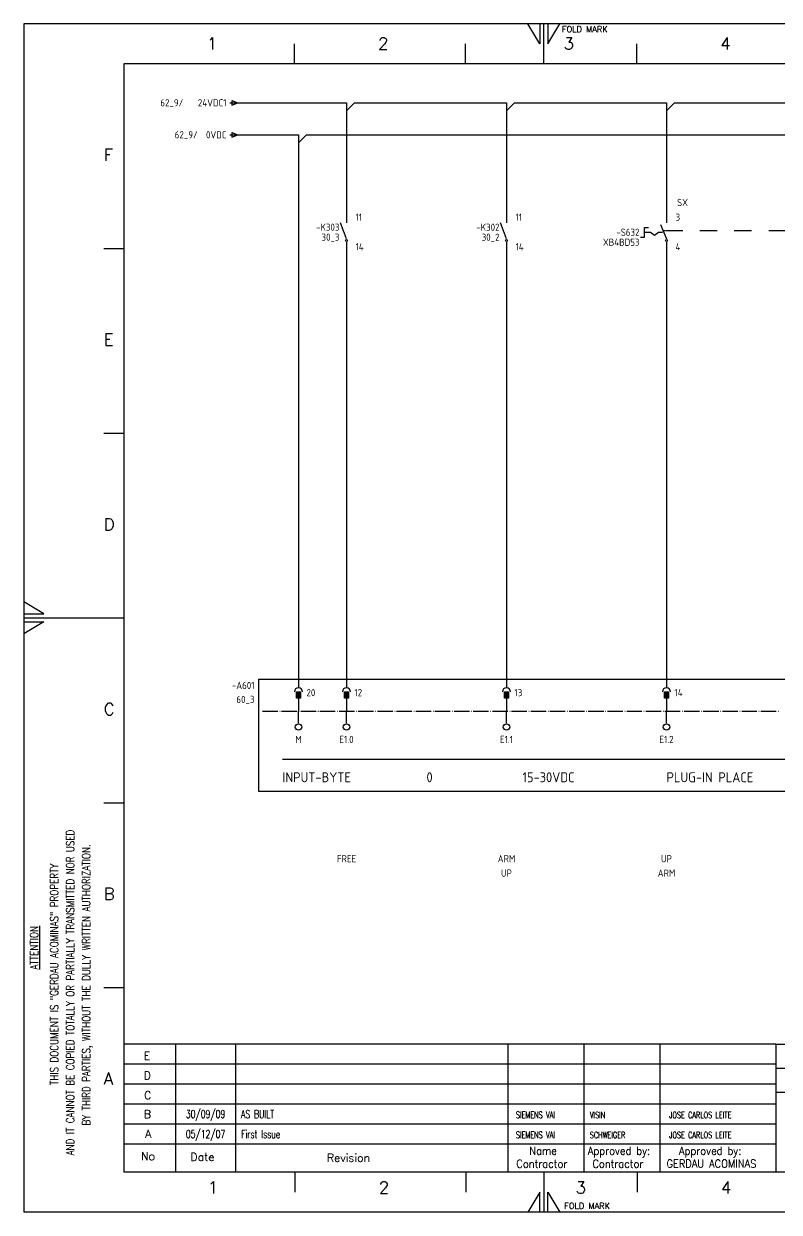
# Model space of a CAD drawing. Extents: x 520 to 940, y 6 to 303.
# Drawn here: x 520.2 to 709, y 6.5 to 303.5 of the extents above; entities that cross this region are included whole.
import ezdxf
from ezdxf.enums import TextEntityAlignment as Align

# ---------------------------------------------------------------- set-up
doc = ezdxf.new("R2010")
doc.units = 0
doc.header["$LTSCALE"] = 25
doc.header["$MEASUREMENT"] = 0
doc.linetypes.add('EPLANLINE7', pattern=[0])
doc.layers.get('0').update_dxf_attribs({"linetype": 'CONTINUOUS'})
for name, color, linetype in [('AUTOCONNECTING', 2, 'CONTINUOUS'), ('DESIG_', 3, 'CONTINUOUS'), ('FORM_1', 7, 'CONTINUOUS'), ('FORM_2', 4, 'CONTINUOUS'), ('FORM_3', 6, 'CONTINUOUS'), ('FORM_4', 1, 'CONTINUOUS'), ('MORSETTI', 7, 'CONTINUOUS'), ('RIF_', 7, 'CONTINUOUS'), ('SEF', 5, 'CONTINUOUS'), ('SIMBOLO', 4, 'CONTINUOUS'), ('TESTI', 7, 'CONTINUOUS'), ('TESTO', 5, 'CONTINUOUS')]:
    doc.layers.add(name, color=color, linetype=linetype)
doc.styles.add('ROMANS', font='romans.shx', dxfattribs={"width": 0.7, "oblique": 10, "height": 4})
doc.styles.get("Standard").update_dxf_attribs({"font": 'isocp.shx'})

# ---------------------------------------------------------------- blocks, each defined once
blk = doc.blocks.new('Format A3')
at = {"layer": 'FORM_1'}
for p, q in [((0, 297), (0, 0)), ((420, 297), (0, 297)), ((129, 292), (126, 297)), ((129, 297), (129, 292)), ((130, 287), (130, 297)), ((131, 297), (131, 292)), ((131, 292), (134, 297)), ((67.59, 292), (67.59, 287)), ((110.37, 292), (110.37, 287)), ((153.15, 292), (153.15, 287)), ((20, 240.83), (25, 240.83)), ((20, 194.66), (25, 194.66)), ((5, 149.5), (0, 152.5)), ((0, 149.5), (5, 149.5)), ((0, 148.5), (25, 148.5)), ((0, 147.5), (5, 147.5)), ((5, 147.5), (0, 144.5)), ((20, 102.33), (25, 102.33)), ((20, 56.17), (25, 56.17)), ((37.97, 42), (37.97, 17)), ((52.97, 42), (52.97, 17)), ((120.99, 42), (120.99, 17)), ((140, 42), (140, 17)), ((159.01, 42), (159.01, 17)), ((188.01, 37), (25, 37)), ((188.01, 36), (298, 36)), ((188.01, 32), (25, 32)), ((188.01, 27), (25, 27)), ((188.01, 22), (25, 22)), ((67.78, 10), (67.78, 5)), ((110.55, 10), (110.55, 5)), ((130, 10), (130, 0)), ((153.33, 10), (153.33, 5)), ((129, 5), (126, 0)), ((129, 0), (129, 5)), ((131, 0), (131, 5)), ((131, 5), (134, 0)), ((420, 0), (0, 0))]:
    blk.add_line(p, q, dxfattribs=at)
at = {"layer": 'FORM_3'}
for p, q in [((25, 287), (25, 10)), ((410, 287), (25, 287)), ((410, 10), (25, 10))]:
    blk.add_line(p, q, dxfattribs=at)
at = {"layer": 'FORM_4'}
for p, q in [((188.01, 42), (25, 42)), ((188.01, 42), (188.01, 10)), ((188.01, 42), (410, 42)), ((188.01, 30), (298, 30)), ((188.01, 17), (25, 17)), ((37.97, 17), (37.97, 10)), ((52.97, 17), (52.97, 10)), ((120.99, 17), (120.99, 10)), ((140, 17), (140, 10)), ((159.01, 17), (159.01, 10))]:
    blk.add_line(p, q, dxfattribs=at)
at = {"layer": 'FORM_1', "style": 'ROMANS'}
for p in [(134.55, 294.88), (135.13, 0.84)]:
    blk.add_text('FOLD MARK', height=1.5, dxfattribs=at).set_placement(p)
at = {"layer": 'FORM_2', "style": 'ROMANS', "width": 0.8}
for s, p in [('AND IT CANNOT BE COPIED TOTALLY OR PARTIALLY TRANSMITTED NOR USED', (12.63, 14.2)), ('BY THIRD PARTIES, WITHOUT THE DULLY WRITTEN AUTHORIZATION.', (16.63, 21.66)), ('THIS DOCUMENT IS "GERDAU ACOMINAS" PROPERTY', (8.63, 31.78)), ('%%UATTENTION', (3.61, 60.63))]:
    blk.add_text(s, height=2, rotation=90, dxfattribs=at).set_placement(p)
at = {"layer": 'FORM_2', "style": 'ROMANS'}
for s, p in [('E', (30, 38.12)), ('D', (30, 33.18)), ('C', (30.07, 28.24)), ('B', (30.02, 23.5)), ('A', (30.36, 18.57)), ('No', (29.31, 13.01)), ('Date', (41.68, 12.8)), ('Revision', (75.79, 12.6))]:
    blk.add_text(s, height=2, dxfattribs=at).set_placement(p)
at = {"layer": 'FORM_2', "style": 'ROMANS', "width": 0.9}
for s, p in [('Name', (126.4, 14.35)), ('Approved by:', (141.02, 14.35)), ('Approved by:', (163.81, 14.35)), ('Contractor ', (123.16, 11.12)), ('Contractor ', (142.17, 11.12)), ('GERDAU ACOMINAS', (160.68, 11.14))]:
    blk.add_text(s, height=2, dxfattribs=at).set_placement(p)
at = {"layer": 'FORM_2', "style": 'ROMANS', "flags": 4}
for tag, p in [('21', (189.91, 37.18)), ('18', (189.91, 30.89))]:
    blk.add_attdef(tag, p, '', height=2, dxfattribs=at)
at = {"layer": 'FORM_2', "color": 4, "style": 'ROMANS', "width": 0.8, "flags": 4}
for tag, p in [('22', (251.5, 37)), ('19', (251.5, 30.8)), ('24', (278.73, 22.67))]:
    blk.add_attdef(tag, p, '', height=2, dxfattribs=at)
at = {"layer": 'FORM_2', "style": 'ROMANS', "flags": 4}
for tag, p, height, width in [('23', (276.41, 37.01), 2, 0.8), ('20', (276.22, 30.68), 2, 0.8), ('14', (248.25, 23), 1.5, 0.9), ('15', (264.49, 22.98), 1.5, 0.8), ('16', (248.25, 13), 1.5, 0.9), ('17', (264.49, 12.98), 1.5, 0.8)]:
    blk.add_attdef(tag, p, '', height=height, dxfattribs=dict(at, width=width))
at = {"layer": 'FORM_4', "style": 'ROMANS'}
for s, p in [('1', (45.81, 290.56)), ('2', (88.59, 290.56)), ('3', (135, 290.56)), ('4', (174.14, 290.56)), ('F', (20.01, 262.73)), ('E', (20.01, 216.57)), ('D', (20.01, 170.4)), ('C', (20.01, 124.24)), ('B', (20.01, 78.07)), ('A', (20.01, 31.9)), ('1', (45.99, 4.65)), ('2', (88.77, 4.65)), ('3', (137.98, 4.65)), ('4', (174.32, 4.65))]:
    blk.add_text(s, height=3, dxfattribs=at).set_placement(p)
at = {"layer": 'FORM_4', "color": 1, "style": 'ROMANS', "oblique": 10, "width": 0.8, "flags": 4}
for tag, p in [('11', (300.77, 34.39)), ('12', (300.77, 29.5)), ('13', (300.77, 24.62))]:
    blk.add_attdef(tag, p, '', height=2.5, dxfattribs=at)
at = {"layer": 'FORM_4', "color": 1, "style": 'ROMANS', "flags": 2}
blk.add_attdef('25', (279.66, 12.25), '', height=5, dxfattribs=at)
at = {"layer": 'FORM_4', "style": 'ROMANS', "width": 1.25, "flags": 4}
for tag, p in [('1', (303.88, 13.92)), ('3', (312.28, 13.92)), ('5', (324.88, 13.92)), ('7', (346.28, 13.92)), ('10', (395.28, 13.92))]:
    blk.add_attdef(tag, p, '', height=3.5, dxfattribs=at)
for tag, p in [('2', (310.18, 13.92)), ('4', (322.78, 13.92)), ('6', (339.78, 13.92)), ('9', (387.98, 13.92))]:
    blk.add_attdef(tag, text='', height=3.5, dxfattribs=at).set_placement(p, align=Align.CENTER)
at = {"layer": 'FORM_4', "color": 1, "style": 'ROMANS', "width": 1.25, "flags": 4}
blk.add_attdef('8', (368.28, 13.92), '', height=3.5, dxfattribs=at)
blk = doc.blocks.new('SO284')
at = {"layer": 'TESTI', "color": 2, "linetype": 'EPLANLINE7'}
for p, q in [((-1.175, 0), (0.675, 0)), ((-0.675, 0.575), (0.8, 0)), ((-0.675, 0.575), (-0.675, -0.575)), ((-0.675, -0.575), (0.8, 0))]:
    blk.add_line(p, q, dxfattribs=at)
blk = doc.blocks.new('SO269')
at = {"layer": 'TESTI', "color": 2, "linetype": 'EPLANLINE7'}
for p, q in [((-2, 0), (0, 0)), ((0, 0), (0, -2)), ((0, -2), (2, 0))]:
    blk.add_line(p, q, dxfattribs=at)
blk = doc.blocks.new('31_0_IEC_WUPI')
at = {"layer": 'TESTI', "color": 3, "linetype": 'EPLANLINE7'}
for p, q in [((0, 4), (0, 2)), ((-0.5, 0.8), (0.5, 0.8)), ((-0.5, -0.8), (-0.5, 0.8)), ((0.5, 0.8), (0.5, -0.8)), ((0.5, -0.8), (-0.5, -0.8))]:
    blk.add_line(p, q, dxfattribs=at)
blk.add_arc((0, 0.8), 1, 0, 180, dxfattribs=at)
blk.add_solid([(-0.5, -0.8), (0.5, -0.8), (-0.5, 0.8), (0.5, 0.8)], dxfattribs=at)
blk = doc.blocks.new('SO303')
at = {"layer": 'TESTI', "color": 2, "linetype": 'EPLANLINE7'}
blk.add_line((0, 1), (0, 4), dxfattribs=at)
blk.add_circle((0, 0), 0.8, dxfattribs=at)
blk = doc.blocks.new('1_0_IEC_WUPI')
at = {"layer": 'SIMBOLO', "color": 3, "linetype": 'EPLANLINE7'}
for p, q in [((0, 4), (0, 2)), ((0, -2), (-1.5, 2)), ((0, -2.8), (0, -4))]:
    blk.add_line(p, q, dxfattribs=at)
blk.add_circle((0, -2.4), 0.25, dxfattribs=at)
blk = doc.blocks.new('37_0_IEC_WUPI')
at = {"layer": 'TESTI', "color": 3, "linetype": 'EPLANLINE7'}
for p, q in [((0, 4), (0, 2)), ((-5.5, -1.6), (-5.5, 0.8)), ((-5.5, 0.8), (-4.5, 0.8)), ((-1.5, 1.6), (0, -2)), ((-6.5, -1.6), (-5.5, -1.6)), ((-4, -0.4), (-5.5, -0.4)), ((-3, -1.2), (-4, -0.4)), ((-2, -0.4), (-3, -1.2)), ((-1, -0.4), (-2, -0.4)), ((0, -2.8), (0, -4))]:
    blk.add_line(p, q, dxfattribs=at)
blk.add_circle((0, -2.4), 0.25, dxfattribs=at)

msp = doc.modelspace()

# ---------------------------------------------------------------- linework, layer by layer
at = {"layer": 'AUTOCONNECTING', "color": 2, "linetype": 'EPLANLINE7'}
for p, q in [((572.85, 283.71), (598.85, 283.71)), ((602.85, 283.71), (638.85, 283.71)), ((642.85, 283.71), (678.85, 283.71)), ((682.85, 283.71), (718.85, 283.71)), ((600.85, 281.71), (600.85, 255.71)), ((640.85, 281.71), (640.85, 255.71)), ((680.85, 281.71), (680.85, 255.71)), ((572.85, 275.71), (586.85, 275.71)), ((588.85, 273.71), (588.85, 139.71)), ((590.85, 275.71), (904.85, 275.71)), ((600.85, 247.71), (600.85, 139.71)), ((640.85, 247.71), (640.85, 139.71)), ((680.85, 247.71), (680.85, 139.71)), ((588.85, 135.71), (588.85, 131.71)), ((600.85, 135.71), (600.85, 131.71)), ((640.85, 135.71), (640.85, 131.71)), ((680.85, 135.71), (680.85, 131.71))]:
    msp.add_line(p, q, dxfattribs=at)
at = {"layer": 'SIMBOLO', "color": 1, "linetype": 'EPLANLINE7'}
for p, q in [((578.85, 139.71), (578.85, 111.71)), ((578.85, 139.71), (902.85, 139.71)), ((578.85, 111.71), (902.85, 111.71))]:
    msp.add_line(p, q, dxfattribs=at)
at = {"layer": 'TESTI', "color": 1, "linetype": 'EPLANLINE7'}
for p, q in [((680.4, 251.71), (679.82, 251.71)), ((684.9, 251.71), (680.6, 251.71)), ((693.5, 251.71), (689.2, 251.71)), ((702.1, 251.71), (697.8, 251.71)), ((710.7, 251.71), (706.4, 251.71)), ((579.85, 131.71), (583.67, 131.71)), ((584.15, 131.71), (584.25, 131.71)), ((584.62, 131.71), (588.47, 131.71)), ((588.95, 131.71), (589.05, 131.71)), ((589.42, 131.71), (593.25, 131.71)), ((593.72, 131.71), (593.82, 131.71)), ((594.22, 131.71), (598.05, 131.71)), ((598.52, 131.71), (598.62, 131.71)), ((599, 131.71), (602.85, 131.71)), ((603.32, 131.71), (603.42, 131.71)), ((603.8, 131.71), (607.62, 131.71)), ((608.1, 131.71), (608.2, 131.71)), ((608.6, 131.71), (612.42, 131.71)), ((612.9, 131.71), (613, 131.71)), ((613.37, 131.71), (617.22, 131.71)), ((617.7, 131.71), (617.8, 131.71)), ((618.17, 131.71), (622, 131.71)), ((622.5, 131.71), (622.57, 131.71)), ((622.97, 131.71), (626.8, 131.71)), ((627.27, 131.71), (627.37, 131.71)), ((627.75, 131.71), (631.6, 131.71)), ((632.07, 131.71), (632.17, 131.71)), ((632.55, 131.71), (636.37, 131.71)), ((636.87, 131.71), (636.95, 131.71)), ((637.35, 131.71), (641.17, 131.71)), ((641.65, 131.71), (641.75, 131.71)), ((642.12, 131.71), (645.97, 131.71)), ((646.45, 131.71), (646.55, 131.71)), ((646.92, 131.71), (650.77, 131.71)), ((651.25, 131.71), (651.35, 131.71)), ((651.72, 131.71), (655.55, 131.71)), ((656.02, 131.71), (656.12, 131.71)), ((656.52, 131.71), (660.35, 131.71)), ((660.82, 131.71), (660.92, 131.71)), ((661.3, 131.71), (665.15, 131.71)), ((665.62, 131.71), (665.72, 131.71)), ((666.1, 131.71), (669.92, 131.71)), ((670.4, 131.71), (670.5, 131.71)), ((670.9, 131.71), (674.72, 131.71)), ((675.2, 131.71), (675.3, 131.71)), ((675.67, 131.71), (679.52, 131.71)), ((680, 131.71), (680.1, 131.71)), ((680.47, 131.71), (684.3, 131.71)), ((684.8, 131.71), (684.87, 131.71)), ((685.27, 131.71), (689.1, 131.71)), ((689.57, 131.71), (689.67, 131.71)), ((690.05, 131.71), (693.9, 131.71)), ((694.37, 131.71), (694.47, 131.71)), ((694.85, 131.71), (698.67, 131.71)), ((699.17, 131.71), (699.25, 131.71)), ((699.65, 131.71), (703.47, 131.71)), ((703.95, 131.71), (704.05, 131.71)), ((704.42, 131.71), (708.27, 131.71)), ((708.75, 131.71), (708.85, 131.71))]:
    msp.add_line(p, q, dxfattribs=at)
at = {"layer": 'TESTI', "color": 0, "linetype": 'EPLANLINE7'}
msp.add_line((584.85, 119.71), (840.85, 119.71), dxfattribs=at)

# ---------------------------------------------------------------- block references
msp.add_blockref('Format A3', (520.17, 6.46))
at = {"layer": 'SIMBOLO'}
for name, p in [('SO284', (572.85, 283.71)), ('SO269', (600.85, 283.71)), ('SO269', (640.85, 283.71)), ('SO269', (680.85, 283.71)), ('SO284', (572.85, 275.71)), ('SO269', (588.85, 275.71)), ('SO303', (588.85, 127.71)), ('SO303', (600.85, 127.71)), ('SO303', (640.85, 127.71)), ('SO303', (680.85, 127.71))]:
    msp.add_blockref(name, p, dxfattribs=at)
ref = msp.add_blockref('1_0_IEC_WUPI', (600.85, 251.71), dxfattribs=at)
ref.add_attrib('SEF_1', '-K303', dxfattribs={"layer": 'SEF', "color": 2, "height": 1.8, "width": 1.000667, "flags": 2}).set_placement((599.1, 251.71), align=Align.RIGHT)
ref.add_attrib('DESIGN._1', '11', (603.12, 254.21), dxfattribs={"layer": 'DESIG_', "color": 2, "height": 1.8, "width": 1.000667, "flags": 2})
ref.add_attrib('DESIGN._2', '14', (603.12, 246.81), dxfattribs={"layer": 'DESIG_', "color": 2, "height": 1.8, "width": 1.000667, "flags": 2})
ref = msp.add_blockref('1_0_IEC_WUPI', (640.85, 251.71), dxfattribs=at)
ref.add_attrib('SEF_1', '-K302', dxfattribs={"layer": 'SEF', "color": 2, "height": 1.8, "width": 1.000667, "flags": 2}).set_placement((639.1, 251.71), align=Align.RIGHT)
ref.add_attrib('DESIGN._1', '11', (643.12, 254.21), dxfattribs={"layer": 'DESIG_', "color": 2, "height": 1.8, "width": 1.000667, "flags": 2})
ref.add_attrib('DESIGN._2', '14', (643.12, 246.81), dxfattribs={"layer": 'DESIG_', "color": 2, "height": 1.8, "width": 1.000667, "flags": 2})
ref = msp.add_blockref('37_0_IEC_WUPI', (680.85, 251.71), dxfattribs=at)
ref.add_attrib('SEF_1', '-S632', dxfattribs={"layer": 'SEF', "color": 2, "height": 1.8, "width": 1.000667, "flags": 2}).set_placement((674.1, 250.46), align=Align.RIGHT)
ref.add_attrib('DESIGN._1', '3', (683.12, 254.21), dxfattribs={"layer": 'DESIG_', "color": 2, "height": 1.8, "width": 1.000667, "flags": 2})
ref.add_attrib('DESIGN._2', '4', (683.12, 246.81), dxfattribs={"layer": 'DESIG_', "color": 2, "height": 1.8, "width": 1.000667, "flags": 2})
ref = msp.add_blockref('31_0_IEC_WUPI', (588.85, 135.71), dxfattribs=at)
ref.add_attrib('DESIGN._1', '20', (590.85, 135.41), dxfattribs={"layer": 'MORSETTI', "color": 2, "height": 1.8, "width": 1.000667, "flags": 2})
ref = msp.add_blockref('31_0_IEC_WUPI', (600.85, 135.71), dxfattribs=at)
ref.add_attrib('DESIGN._1', '12', (602.85, 135.41), dxfattribs={"layer": 'MORSETTI', "color": 2, "height": 1.8, "width": 1.000667, "flags": 2})
ref = msp.add_blockref('31_0_IEC_WUPI', (640.85, 135.71), dxfattribs=at)
ref.add_attrib('DESIGN._1', '13', (642.85, 135.41), dxfattribs={"layer": 'MORSETTI', "color": 2, "height": 1.8, "width": 1.000667, "flags": 2})
ref = msp.add_blockref('31_0_IEC_WUPI', (680.85, 135.71), dxfattribs=at)
ref.add_attrib('DESIGN._1', '14', (682.85, 135.41), dxfattribs={"layer": 'MORSETTI', "color": 2, "height": 1.8, "width": 1.000667, "flags": 2})

# ---------------------------------------------------------------- texts
at = {"layer": 'FORM_2', "style": 'ROMANS', "width": 0.7}
for s, p in [('30/09/09', (565.62, 30.86)), ('05/12/07', (565.62, 25.86))]:
    msp.add_text(s, height=2, dxfattribs=at).set_placement(p, align=Align.MIDDLE)
for s, height, p in [('AS BUILT', 2, (574.5, 29.99)), ('SIEMENS VAI', 1.6, (643.21, 29.99)), ('VISIN', 1.6, (661.69, 29.95)), ('JOSE CARLOS LEITE', 1.6, (681.53, 29.95)), ('First Issue', 2, (574.5, 24.99)), ('SIEMENS VAI', 1.6, (643.21, 24.99)), ('SCHWEIGER', 1.6, (661.69, 24.95)), ('JOSE CARLOS LEITE', 1.6, (681.53, 24.95))]:
    msp.add_text(s, height=height, dxfattribs=at).set_placement(p)
at = {"layer": 'RIF_', "color": 2, "width": 1.000667}
for s, p in [('62_9/', (560.05, 282.81)), ('62_9/', (563.65, 274.81)), ('30_3', (599.1, 249.21)), ('30_2', (639.1, 249.21))]:
    msp.add_text(s, height=1.8, dxfattribs=at).set_placement(p, align=Align.RIGHT)
at = {"layer": 'TESTI', "color": 2, "width": 1.000667}
for s, p in [('XB4BD53', (674.1, 247.96)), ('-A601', (577.85, 137.21)), ('60_3', (577.85, 133.71))]:
    msp.add_text(s, height=1.8, dxfattribs=at).set_placement(p, align=Align.RIGHT)
at = {"layer": 'TESTO', "color": 2, "width": 1.000667}
for s, p in [('24VDC1', (570.85, 282.81)), ('0VDC', (570.85, 274.81))]:
    msp.add_text(s, height=1.8, dxfattribs=at).set_placement(p, align=Align.RIGHT)
for s, p in [('SX', (684.85, 257.91)), ('M', (588.85, 123.71)), ('E1.0', (600.85, 123.71)), ('E1.1', (640.85, 123.71)), ('E1.2', (680.85, 123.71)), ('FREE', (600.85, 93.91)), ('ARM', (640.85, 93.91)), ('UP', (680.85, 93.91)), ('UP', (640.85, 90.31)), ('ARM', (680.85, 90.31))]:
    msp.add_text(s, height=1.8, dxfattribs=at).set_placement(p, align=Align.CENTER)
at = {"layer": 'TESTO', "color": 3, "width": 1.0032}
for s, p in [('INPUT-BYTE', (584.85, 113.91)), ('0', (620.85, 113.91)), ('15-30VDC', (644.85, 113.91)), ('PLUG-IN PLACE', (680.85, 113.91))]:
    msp.add_text(s, height=2.5, dxfattribs=at).set_placement(p)

doc.saveas('drawing.dxf')
